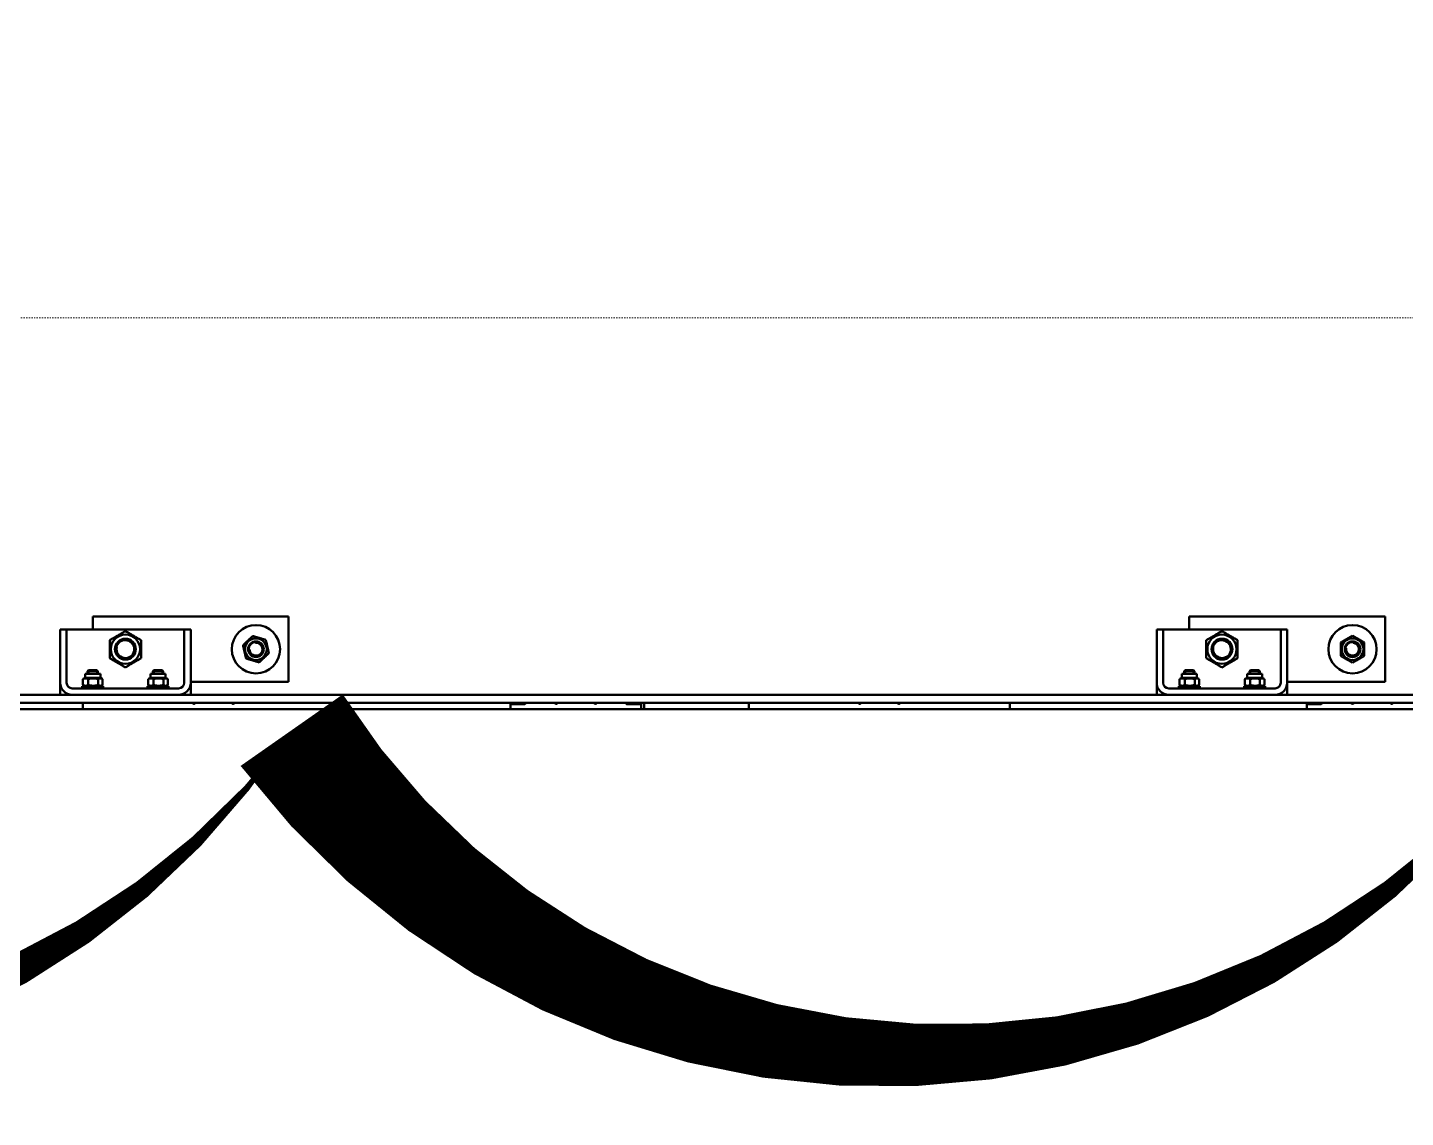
# Model space of a CAD drawing. Header units: metres. Extents: x -11418 to 773, y -8631 to 3561.
# Drawn here: x -4681.9 to -4576.4, y -1319 to -1235.5 of the extents above; entities that cross this region are included whole.
import ezdxf

# ---------------------------------------------------------------- set-up
doc = ezdxf.new("R2010")
doc.units = ezdxf.units.M
doc.header["$LTSCALE"] = 0.01
doc.header["$MEASUREMENT"] = 0
doc.linetypes.add('AM_ISO09W050', pattern=[22.5, 12, -1.5, 3, -1.5, 3, -1.5])
doc.layers.get('0').update_dxf_attribs({"color": 30, "lineweight": 0})
for name, color, linetype, lineweight in [('HOLD', 7, 'Continuous', 0), ('SSN_PBC-AM_0', 5, 'Continuous', 50), ('SSN_PBC-AM_11', 9, 'AM_ISO09W050', 18)]:
    doc.layers.add(name, color=color, linetype=linetype, lineweight=lineweight)

# ---------------------------------------------------------------- blocks, each defined once
blk = doc.blocks.new('PBC_3190_20-017-10022_D')
at = {"layer": 'SSN_PBC-AM_0'}
for p, q in [((315, 561), (315, 571)), ((315, 571), (465, 571)), ((465, 571), (465, 521)), ((1155, 561), (1155, 571)), ((1155, 571), (1305, 571)), ((1305, 571), (1305, 521)), ((290, 538.5), (290, 561)), ((295, 561), (290, 561)), ((295, 561), (295, 538.5)), ((295, 561), (385, 561)), ((390, 561), (385, 561)), ((385, 538.5), (385, 561)), ((390, 561), (390, 538.5)), ((1130, 538.5), (1130, 561)), ((1135, 561), (1130, 561)), ((1135, 561), (1135, 538.5)), ((1135, 561), (1225, 561)), ((1230, 561), (1225, 561)), ((1225, 538.5), (1225, 561)), ((1230, 561), (1230, 538.5)), ((290, 538.5), (290, 520.3)), ((295, 538.5), (295, 520.3)), ((385, 538.5), (385, 520.3)), ((390, 520.3), (390, 538.5)), ((1130, 538.5), (1130, 520.3)), ((1135, 538.5), (1135, 520.3)), ((1225, 538.5), (1225, 520.3)), ((1230, 520.3), (1230, 538.5)), ((311.8, 530), (311, 529.2)), ((319, 529.2), (311, 529.2)), ((311, 527.1), (311, 529.2)), ((311.7, 530), (311.7, 527.1)), ((311.8, 530), (318.2, 530)), ((318.2, 530), (319, 529.2)), ((318.3, 527.1), (318.3, 530)), ((319, 527.1), (319, 529.2)), ((361.8, 530), (361, 529.2)), ((369, 529.2), (361, 529.2)), ((361, 527.1), (361, 529.2)), ((361.7, 530), (361.7, 527.1)), ((361.8, 530), (368.2, 530)), ((368.2, 530), (369, 529.2)), ((368.3, 527.1), (368.3, 530)), ((369, 527.1), (369, 529.2)), ((1151.8, 530), (1151, 529.2)), ((1159, 529.2), (1151, 529.2)), ((1151, 527.1), (1151, 529.2)), ((1151.7, 530), (1151.7, 527.1)), ((1151.8, 530), (1158.2, 530)), ((1158.2, 530), (1159, 529.2)), ((1158.3, 527.1), (1158.3, 530)), ((1159, 527.1), (1159, 529.2)), ((1201.8, 530), (1201, 529.2)), ((1209, 529.2), (1201, 529.2)), ((1201, 527.1), (1201, 529.2)), ((1201.7, 530), (1201.7, 527.1)), ((1201.8, 530), (1208.2, 530)), ((1208.2, 530), (1209, 529.2)), ((1208.3, 527.1), (1208.3, 530)), ((1209, 527.1), (1209, 529.2)), ((290, 511), (290, 520.3)), ((323, 517.6), (307, 517.6)), ((307, 517.6), (307, 516)), ((307.5, 518.6), (307.5, 523.1)), ((309.2, 524), (307.7, 523.2)), ((309.2, 517.6), (307.7, 518.5)), ((309.2, 527.1), (320.8, 527.1)), ((309.2, 524), (309.2, 527.1)), ((309.2, 524), (320.8, 524)), ((311.6, 518.6), (311.6, 523.1)), ((319.1, 518.6), (319.1, 523.1)), ((320.8, 524), (320.8, 527.1)), ((320.8, 524), (322.3, 523.2)), ((320.8, 517.6), (322.3, 518.5)), ((322.5, 518.6), (322.5, 523.1)), ((323, 517.6), (323, 516)), ((373, 517.6), (357, 517.6)), ((357, 517.6), (357, 516)), ((357.5, 518.6), (357.5, 523.1)), ((359.2, 524), (357.7, 523.2)), ((359.2, 517.6), (357.7, 518.5)), ((359.2, 527.1), (370.8, 527.1)), ((359.2, 524), (359.2, 527.1)), ((359.2, 524), (370.8, 524)), ((361.6, 518.6), (361.6, 523.1)), ((369.1, 518.6), (369.1, 523.1)), ((370.8, 524), (370.8, 527.1)), ((370.8, 524), (372.3, 523.2)), ((370.8, 517.6), (372.3, 518.5)), ((372.5, 518.6), (372.5, 523.1)), ((373, 517.6), (373, 516)), ((465, 521), (390, 521)), ((390, 520.3), (390, 511)), ((1130, 511), (1130, 520.3)), ((1163, 517.6), (1147, 517.6)), ((1147, 517.6), (1147, 516)), ((1147.5, 518.6), (1147.5, 523.1)), ((1149.2, 524), (1147.7, 523.2)), ((1149.2, 517.6), (1147.7, 518.5)), ((1149.2, 527.1), (1160.8, 527.1)), ((1149.2, 524), (1149.2, 527.1)), ((1149.2, 524), (1160.8, 524)), ((1151.6, 518.6), (1151.6, 523.1)), ((1159.1, 518.6), (1159.1, 523.1)), ((1160.8, 524), (1160.8, 527.1)), ((1160.8, 524), (1162.3, 523.2)), ((1160.8, 517.6), (1162.3, 518.5)), ((1162.5, 518.6), (1162.5, 523.1)), ((1163, 517.6), (1163, 516)), ((1213, 517.6), (1197, 517.6)), ((1197, 517.6), (1197, 516)), ((1197.5, 518.6), (1197.5, 523.1)), ((1199.2, 524), (1197.7, 523.2)), ((1199.2, 517.6), (1197.7, 518.5)), ((1199.2, 527.1), (1210.8, 527.1)), ((1199.2, 524), (1199.2, 527.1)), ((1199.2, 524), (1210.8, 524)), ((1201.6, 518.6), (1201.6, 523.1)), ((1209.1, 518.6), (1209.1, 523.1)), ((1210.8, 524), (1210.8, 527.1)), ((1210.8, 524), (1212.3, 523.2)), ((1210.8, 517.6), (1212.3, 518.5)), ((1212.5, 518.6), (1212.5, 523.1)), ((1213, 517.6), (1213, 516)), ((1305, 521), (1230, 521)), ((1230, 520.3), (1230, 511)), ((38, 511), (1397, 511)), ((380.7, 516), (299.3, 516)), ((1220.7, 516), (1139.3, 516)), ((38, 505), (1397, 505)), ((3122, 500), (78, 500)), ((307.5, 500), (307.5, 505)), ((507.5, 505), (507.5, 500)), ((635, 504.5), (635, 505)), ((635, 504), (635, 504.5)), ((635, 504), (644.3, 504)), ((635, 500), (635, 504)), ((640, 504.5), (640, 505)), ((640, 504), (640, 504.5)), ((646, 504), (644.3, 504)), ((646.5, 505), (646.5, 504.5)), ((723.5, 504.5), (723.5, 505)), ((725.7, 504), (724, 504)), ((725.7, 504), (735, 504)), ((730, 505), (730, 504.5)), ((730, 504.5), (730, 504)), ((735, 505), (735, 504.5)), ((735, 504.5), (735, 504)), ((735, 504), (735, 500)), ((737.5, 505), (737.5, 500)), ((817.5, 500), (817.5, 505)), ((1017.5, 505), (1017.5, 500)), ((1245, 504.5), (1245, 505)), ((1245, 504), (1245, 504.5)), ((1245, 504), (1254.3, 504)), ((1245, 500), (1245, 504)), ((1250, 504.5), (1250, 505)), ((1250, 504), (1250, 504.5)), ((1256, 504), (1254.3, 504)), ((1256.5, 505), (1256.5, 504.5))]:
    blk.add_line(p, q, dxfattribs=at)
for centre, radius in [((440, 546), 18.5), ((1280, 546), 18.5), ((340, 546), 11.2), ((340, 546), 8), ((340, 546), 8), ((340, 546), 7), ((440, 546), 8.3), ((440, 546), 6), ((440, 546), 6), ((440, 546), 5.5), ((1180, 546), 11.2), ((1180, 546), 8), ((1180, 546), 8), ((1180, 546), 7), ((1280, 546), 8.3), ((1280, 546), 6), ((1280, 546), 6), ((1280, 546), 5.5)]:
    blk.add_circle(centre, radius, dxfattribs=at)
for centre, radius, start, end in [((340, 546), 6.79, 170, 80), ((440, 546), 4.95, 183.2001, 93.2001), ((1180, 546), 6.79, 170, 80), ((1280, 546), 4.95, 170, 80), ((299.3, 520.3), 9.3, 180, 270), ((299.3, 520.3), 4.3, 180, 270), ((380.7, 520.3), 9.3, 270, 0), ((380.7, 520.3), 4.3, 270, 0), ((1139.3, 520.3), 9.3, 180, 270), ((1139.3, 520.3), 4.3, 180, 270), ((1220.7, 520.3), 9.3, 270, 0), ((1220.7, 520.3), 4.3, 270, 0), ((392.5, 505), 1, 180, 0), ((422.5, 505), 1, 180, 0), ((646, 504.5), 0.5, 270, 0), ((670, 505), 1, 180, 0), ((700, 505), 1, 180, 0), ((724, 504.5), 0.5, 180, 270), ((902.5, 505), 1, 180, 0), ((932.5, 505), 1, 180, 0), ((1256, 504.5), 0.5, 270, 0), ((1280, 505), 1, 180, 0), ((1310, 505), 1, 180, 0)]:
    blk.add_arc(centre, radius, start, end, dxfattribs=at)
for points, weights in [([(328, 552.9), (334, 556.4), (340, 559.9)], [1, 1.15470053838, 1]), ([(340, 559.9), (346, 556.4), (352, 552.9)], [1, 1.15470053838, 1]), ([(1168, 552.9), (1174, 556.4), (1180, 559.9)], [1, 1.15470053838, 1]), ([(1180, 559.9), (1186, 556.4), (1192, 552.9)], [1, 1.15470053838, 1]), ([(328, 539.1), (328, 546), (328, 552.9)], [1, 1.15470053838, 1]), ([(352, 552.9), (352, 546), (352, 539.1)], [1, 1.15470053838, 1]), ([(430.1, 549), (433.8, 552.6), (437.6, 556.1)], [1, 1.15470053838, 1]), ([(432.4, 538.9), (431.2, 543.9), (430.1, 549)], [1, 1.15470053838, 1]), ([(437.6, 556.1), (442.6, 554.6), (447.6, 553.1)], [1, 1.15470053838, 1]), ([(447.6, 553.1), (448.8, 548.1), (449.9, 543)], [1, 1.15470053838, 1]), ([(1168, 539.1), (1168, 546), (1168, 552.9)], [1, 1.15470053838, 1]), ([(1192, 552.9), (1192, 546), (1192, 539.1)], [1, 1.15470053838, 1]), ([(1271, 551.2), (1275.5, 553.8), (1280, 556.4)], [1, 1.15470053838, 1]), ([(1271, 540.8), (1271, 546), (1271, 551.2)], [1, 1.15470053838, 1]), ([(1280, 556.4), (1284.5, 553.8), (1289, 551.2)], [1, 1.15470053838, 1]), ([(1289, 551.2), (1289, 546), (1289, 540.8)], [1, 1.15470053838, 1]), ([(340, 532.1), (334, 535.6), (328, 539.1)], [1, 1.15470053838, 1]), ([(352, 539.1), (346, 535.6), (340, 532.1)], [1, 1.15470053838, 1]), ([(442.4, 535.9), (437.4, 537.4), (432.4, 538.9)], [1, 1.15470053838, 1]), ([(449.9, 543), (446.2, 539.4), (442.4, 535.9)], [1, 1.15470053838, 1]), ([(1180, 532.1), (1174, 535.6), (1168, 539.1)], [1, 1.15470053838, 1]), ([(1192, 539.1), (1186, 535.6), (1180, 532.1)], [1, 1.15470053838, 1]), ([(1280, 535.6), (1275.5, 538.2), (1271, 540.8)], [1, 1.15470053838, 1]), ([(1289, 540.8), (1284.5, 538.2), (1280, 535.6)], [1, 1.15470053838, 1]), ([(311.6, 523.1), (309.5, 524.1), (307.5, 523.1)], [1, 1.15470053838, 1]), ([(307.5, 523.1), (307.6, 523.1), (307.7, 523.2)], [1, 1.0078403239, 1.01488594238]), ([(307.5, 518.6), (309.5, 517.5), (311.6, 518.6)], [1, 1.15470053838, 1]), ([(307.7, 518.5), (307.6, 518.5), (307.5, 518.6)], [1.01488594238, 1.0078403239, 1]), ([(319.1, 523.1), (315.3, 524.1), (311.6, 523.1)], [1, 1.15470053838, 1]), ([(311.6, 518.6), (315.3, 517.5), (319.1, 518.6)], [1, 1.15470053838, 1]), ([(322.5, 523.1), (320.8, 524.1), (319.1, 523.1)], [1, 1.15470053838, 1]), ([(319.1, 518.6), (320.8, 517.5), (322.5, 518.6)], [1, 1.15470053838, 1]), ([(361.6, 523.1), (359.5, 524.1), (357.5, 523.1)], [1, 1.15470053838, 1]), ([(357.5, 523.1), (357.6, 523.1), (357.7, 523.2)], [1, 1.0078403239, 1.01488594238]), ([(357.5, 518.6), (359.5, 517.5), (361.6, 518.6)], [1, 1.15470053838, 1]), ([(357.7, 518.5), (357.6, 518.5), (357.5, 518.6)], [1.01488594238, 1.0078403239, 1]), ([(369.1, 523.1), (365.3, 524.1), (361.6, 523.1)], [1, 1.15470053838, 1]), ([(361.6, 518.6), (365.3, 517.5), (369.1, 518.6)], [1, 1.15470053838, 1]), ([(372.5, 523.1), (370.8, 524.1), (369.1, 523.1)], [1, 1.15470053838, 1]), ([(369.1, 518.6), (370.8, 517.5), (372.5, 518.6)], [1, 1.15470053838, 1]), ([(1151.6, 523.1), (1149.5, 524.1), (1147.5, 523.1)], [1, 1.15470053838, 1]), ([(1147.5, 523.1), (1147.6, 523.1), (1147.7, 523.2)], [1, 1.0078403239, 1.01488594238]), ([(1147.5, 518.6), (1149.5, 517.5), (1151.6, 518.6)], [1, 1.15470053838, 1]), ([(1147.7, 518.5), (1147.6, 518.5), (1147.5, 518.6)], [1.01488594238, 1.0078403239, 1]), ([(1159.1, 523.1), (1155.3, 524.1), (1151.6, 523.1)], [1, 1.15470053838, 1]), ([(1151.6, 518.6), (1155.3, 517.5), (1159.1, 518.6)], [1, 1.15470053838, 1]), ([(1162.5, 523.1), (1160.8, 524.1), (1159.1, 523.1)], [1, 1.15470053838, 1]), ([(1159.1, 518.6), (1160.8, 517.5), (1162.5, 518.6)], [1, 1.15470053838, 1]), ([(1201.6, 523.1), (1199.5, 524.1), (1197.5, 523.1)], [1, 1.15470053838, 1]), ([(1197.5, 523.1), (1197.6, 523.1), (1197.7, 523.2)], [1, 1.0078403239, 1.01488594238]), ([(1197.5, 518.6), (1199.5, 517.5), (1201.6, 518.6)], [1, 1.15470053838, 1]), ([(1197.7, 518.5), (1197.6, 518.5), (1197.5, 518.6)], [1.01488594238, 1.0078403239, 1]), ([(1209.1, 523.1), (1205.3, 524.1), (1201.6, 523.1)], [1, 1.15470053838, 1]), ([(1201.6, 518.6), (1205.3, 517.5), (1209.1, 518.6)], [1, 1.15470053838, 1]), ([(1212.5, 523.1), (1210.8, 524.1), (1209.1, 523.1)], [1, 1.15470053838, 1]), ([(1209.1, 518.6), (1210.8, 517.5), (1212.5, 518.6)], [1, 1.15470053838, 1])]:
    blk.add_rational_spline(points, weights, degree=2, dxfattribs=at)
at = {"layer": 'SSN_PBC-AM_11'}
blk.add_line((0, 800), (3200, 800), dxfattribs=at)
blk = doc.blocks.new('A$C4EFB1426')
at = {"layer": 'SSN_PBC-AM_0'}
blk.add_blockref('PBC_3190_20-017-10022_D', (-6180.9, 1198.2), dxfattribs=at)

msp = doc.modelspace()

# ---------------------------------------------------------------- linework, layer by layer
at = {"layer": 'HOLD'}
msp.add_lwpolyline([(-5078.84, -705.29, 0, 9.56, -0.520567), (-4983.24, -705.29, 0, 9.56, -0.520567), (-4887.65, -705.29, 0, 9.56, -0.520567), (-4792.05, -705.29, 0, 9.56, -0.520567), (-4696.45, -705.29, 0, 9.56, -0.520567), (-4600.86, -705.29, 0, 9.56, -0.520567), (-4540.89, -740.92, 0, 9.56, -0.520567), (-4540.89, -836.51, 0, 9.56, -0.520567), (-4540.89, -932.11, 0, 9.56, -0.520567), (-4540.89, -1027.71, 0, 9.56, -0.520567), (-4540.89, -1123.3, 0, 9.56, -0.520567), (-4540.89, -1218.9, 0, 9.56, -0.520567), (-4566.1, -1289.29, 0, 9.56, -0.520567), (-4661.7, -1289.29, 0, 9.56, -0.520567), (-4757.29, -1289.29, 0, 9.56, -0.520567), (-4852.89, -1289.29, 0, 9.56, -0.520567), (-4948.49, -1289.29, 0, 9.56, -0.520567), (-5044.08, -1289.29, 0, 9.56, -0.520567)], format="xyseb", dxfattribs=at)

# ---------------------------------------------------------------- block references
at = {"xscale": 0.1, "yscale": 0.1, "zscale": 0.1}
msp.add_blockref('A$C4EFB1426', (-4090.35, -1457.51), dxfattribs=at)

doc.saveas('drawing.dxf')
